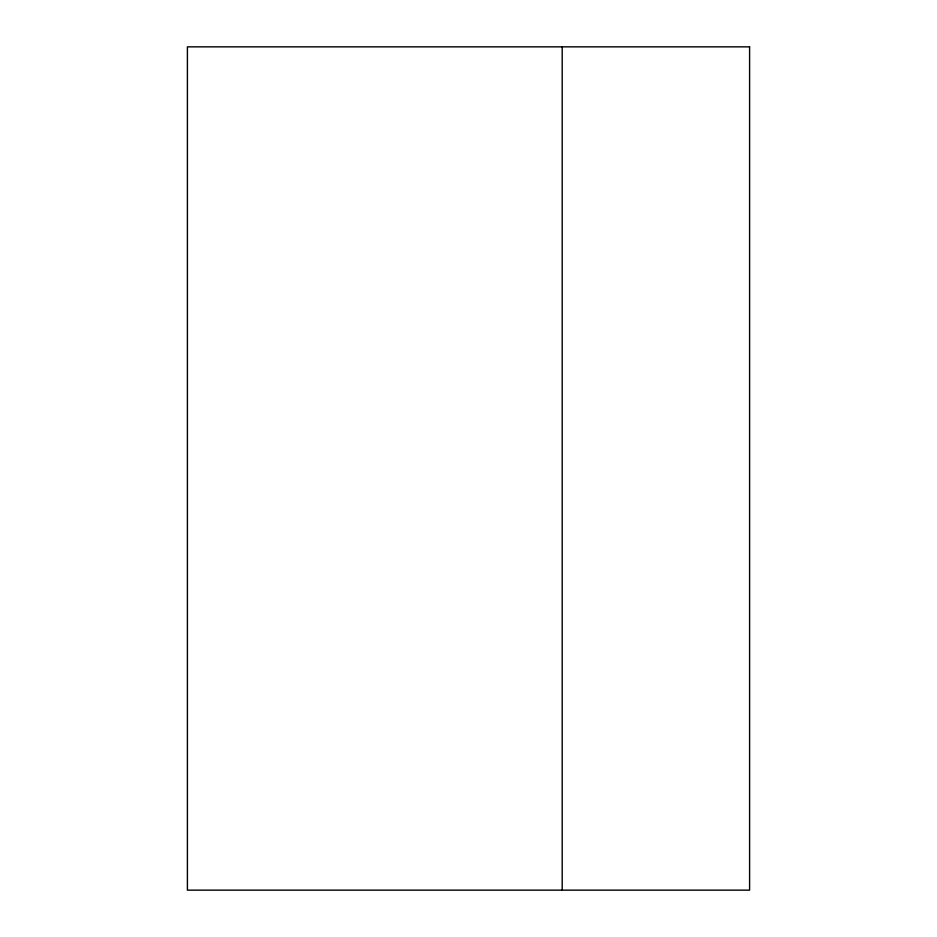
<?xml version="1.0" encoding="UTF-8"?>
<svg xmlns="http://www.w3.org/2000/svg" width="937" height="937" viewBox="0 0 937 937"><rect width="100%" height="100%" fill="white"/><g stroke="black" fill="none" stroke-linecap="round" stroke-linejoin="round"><path stroke-width="1.41" d="M562.2 46.85L562.2 890.15M749.6 46.85L187.4 46.85L187.4 890.15L749.6 890.15L749.6 46.85"/></g></svg>
